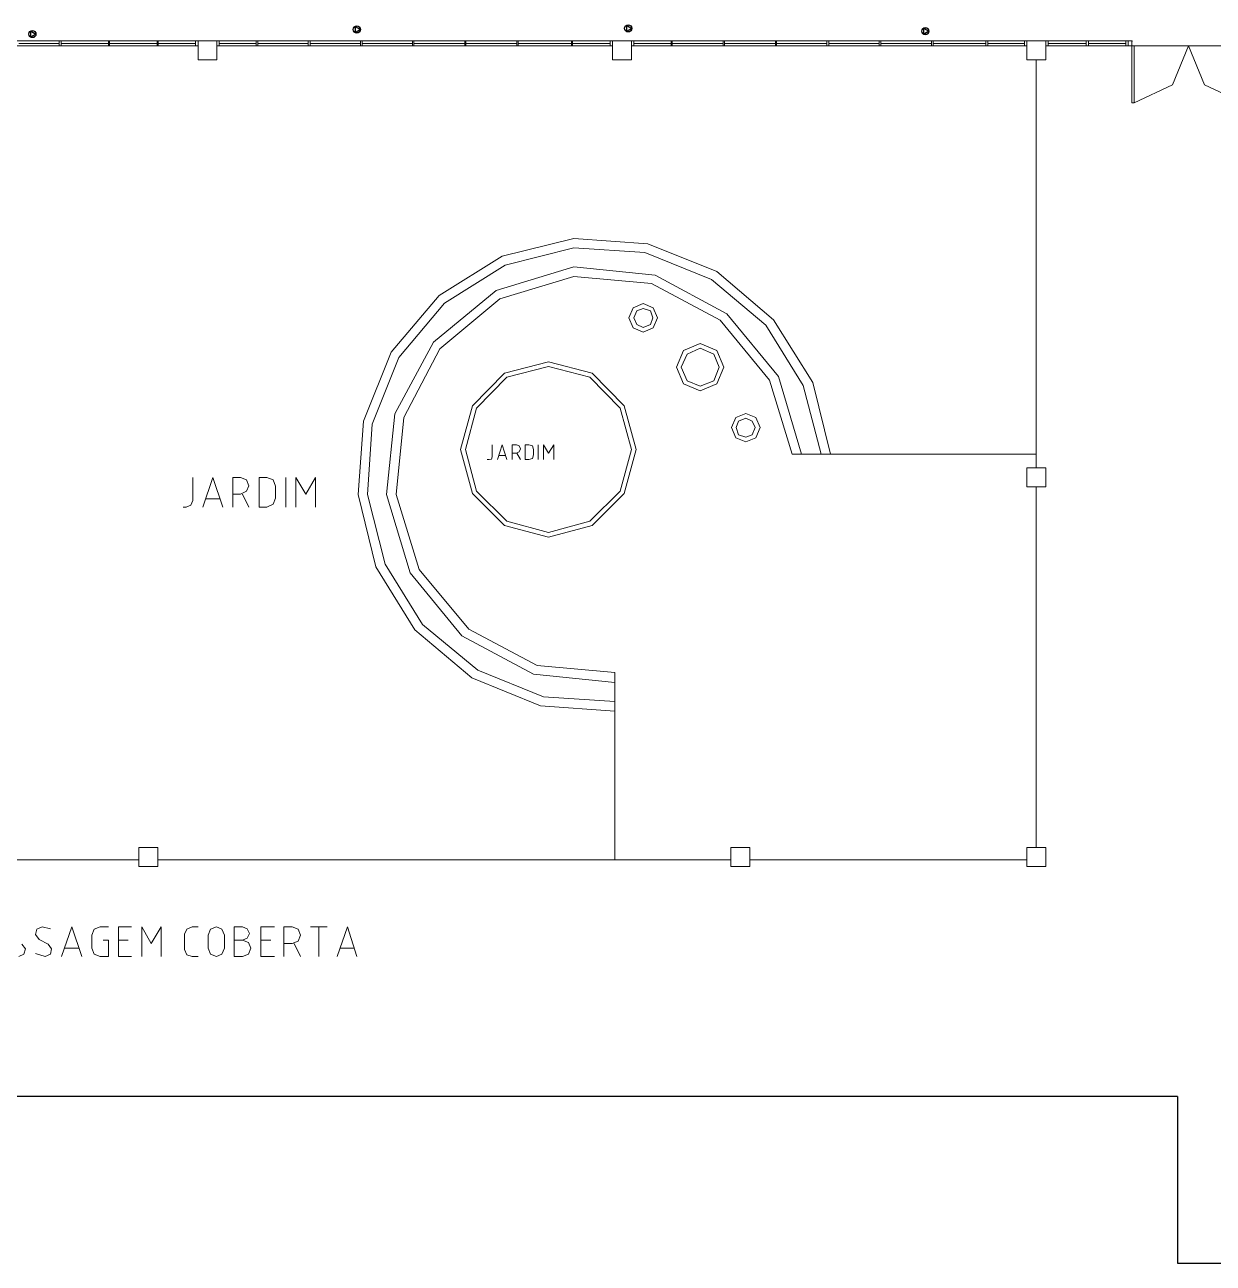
# Model space of a CAD drawing. Header units: millimetres. Extents: x 379 to 563, y 812 to 870.
# Drawn here: x 427.4 to 452.51, y 811.98 to 838.14 of the extents above; entities that cross this region are included whole.
import ezdxf

# ---------------------------------------------------------------- set-up
doc = ezdxf.new("R2010")
doc.units = ezdxf.units.MM
doc.layers.add('pontos', color=72, linetype='Continuous')

msp = doc.modelspace()

# ---------------------------------------------------------------- linework, layer by layer
for p, q in [((451.749, 815.5), (378.704, 815.5)), ((451.749, 815.5), (451.749, 811.979)), ((451.749, 811.979), (468.86, 811.979))]:
    msp.add_line(p, q)
at = {"color": 7, "lineweight": 0}
for points in [[(448.968, 837.794), (427.225, 837.794)], [(431.058, 837.694), (427.225, 837.694)], [(428.127, 837.744), (427.275, 837.744)], [(428.127, 837.694), (428.127, 837.794)], [(428.164, 837.794), (428.164, 837.694)], [(429.166, 837.744), (428.164, 837.744)], [(429.166, 837.694), (429.166, 837.794)], [(429.191, 837.794), (429.191, 837.694)], [(430.193, 837.744), (429.191, 837.744)], [(430.193, 837.694), (430.193, 837.794)], [(430.218, 837.794), (430.218, 837.694)], [(431.007, 837.744), (430.218, 837.744)], [(431.007, 837.694), (431.007, 837.794)], [(431.058, 837.393), (431.458, 837.393), (431.458, 837.794), (431.058, 837.794), (431.058, 837.393), (431.058, 837.393)], [(439.812, 837.694), (431.458, 837.694)], [(431.508, 837.694), (431.508, 837.794)], [(432.285, 837.744), (431.508, 837.744)], [(432.285, 837.694), (432.285, 837.794)], [(432.323, 837.794), (432.323, 837.694)], [(433.387, 837.744), (432.323, 837.744)], [(433.387, 837.694), (433.387, 837.794)], [(433.425, 837.794), (433.425, 837.694)], [(434.489, 837.744), (433.425, 837.744)], [(434.489, 837.694), (434.489, 837.794)], [(434.527, 837.794), (434.527, 837.694)], [(435.592, 837.744), (434.527, 837.744)], [(435.592, 837.694), (435.592, 837.794)], [(435.617, 837.794), (435.617, 837.694)], [(436.694, 837.744), (435.617, 837.744)], [(436.694, 837.694), (436.694, 837.794)], [(436.719, 837.794), (436.719, 837.694)], [(437.796, 837.744), (436.719, 837.744)], [(437.796, 837.694), (437.796, 837.794)], [(437.821, 837.794), (437.821, 837.694)], [(438.948, 837.744), (437.821, 837.744)], [(438.948, 837.694), (438.948, 837.794)], [(438.973, 837.794), (438.973, 837.694)], [(439.762, 837.744), (438.973, 837.744)], [(439.762, 837.794), (439.762, 837.694)], [(439.812, 837.393), (440.213, 837.393), (440.213, 837.794), (439.812, 837.794), (439.812, 837.393), (439.812, 837.393)], [(448.567, 837.694), (440.213, 837.694)], [(440.263, 837.694), (440.263, 837.794)], [(441.052, 837.744), (440.263, 837.744)], [(441.052, 837.694), (441.052, 837.794)], [(441.077, 837.794), (441.077, 837.694)], [(442.155, 837.744), (441.077, 837.744)], [(442.155, 837.694), (442.155, 837.794)], [(442.18, 837.794), (442.18, 837.694)], [(443.257, 837.744), (442.18, 837.744)], [(443.257, 837.694), (443.257, 837.794)], [(443.282, 837.794), (443.282, 837.694)], [(444.346, 837.744), (443.282, 837.744)], [(444.346, 837.694), (444.346, 837.794)], [(444.384, 837.794), (444.384, 837.694)], [(445.449, 837.744), (444.384, 837.744)], [(445.449, 837.694), (445.449, 837.794)], [(445.486, 837.794), (445.486, 837.694)], [(446.551, 837.744), (445.486, 837.744)], [(446.551, 837.694), (446.551, 837.794)], [(446.588, 837.794), (446.588, 837.694)], [(447.703, 837.744), (446.588, 837.744)], [(447.703, 837.694), (447.703, 837.794)], [(447.741, 837.794), (447.741, 837.694)], [(448.517, 837.744), (447.741, 837.744)], [(448.517, 837.794), (448.517, 837.694)], [(448.567, 837.393), (448.968, 837.393), (448.968, 837.794), (448.567, 837.794), (448.567, 837.393), (448.567, 837.393)], [(450.709, 837.794), (448.968, 837.794)], [(450.709, 837.694), (448.968, 837.694)], [(449.018, 837.794), (449.018, 837.694)], [(449.82, 837.744), (449.018, 837.744)], [(449.82, 837.794), (449.82, 837.694)], [(449.87, 837.794), (449.87, 837.694)], [(450.659, 837.744), (449.87, 837.744)], [(450.659, 837.794), (450.659, 837.694)], [(450.797, 837.794), (450.709, 837.794)], [(450.709, 837.794), (450.709, 837.694)], [(450.709, 837.694), (450.784, 837.694)], [(450.784, 837.694), (450.784, 837.782)], [(450.784, 837.782), (450.797, 837.782)], [(450.784, 837.694), (450.834, 837.694), (450.834, 836.491), (450.784, 836.491), (450.784, 837.694), (450.784, 837.694)], [(450.797, 837.782), (450.797, 837.794)], [(450.834, 837.694), (453.139, 837.694)], [(450.834, 836.491), (451.648, 836.867), (451.987, 837.694)], [(451.987, 837.694), (452.325, 836.867), (453.139, 836.491)], [(448.768, 837.393), (448.768, 828.776)], [(444.422, 829.064), (444.046, 830.58), (443.219, 831.907), (442.017, 832.922), (440.564, 833.511), (438.998, 833.623), (437.483, 833.248), (436.155, 832.421), (435.141, 831.219), (434.552, 829.766), (434.439, 828.213), (434.815, 826.685), (435.642, 825.357), (436.844, 824.342), (438.297, 823.754), (439.862, 823.641)], [(444.221, 829.064), (443.845, 830.517), (443.056, 831.795), (441.904, 832.759), (440.501, 833.323), (438.998, 833.423), (437.545, 833.06), (436.268, 832.258), (435.303, 831.106), (434.74, 829.703), (434.64, 828.213), (435.015, 826.747), (435.804, 825.47), (436.969, 824.505), (438.36, 823.942), (439.862, 823.841)], [(443.808, 829.064), (443.319, 830.705), (442.23, 832.033), (440.714, 832.847), (438.998, 833.022), (437.358, 832.521), (436.03, 831.431), (435.216, 829.916), (435.04, 828.213), (435.541, 826.559), (436.631, 825.232), (438.147, 824.418), (439.862, 824.242)], [(443.607, 829.064), (443.131, 830.63), (442.092, 831.895), (440.639, 832.671), (438.998, 832.822), (437.433, 832.346), (436.168, 831.294), (435.404, 829.841), (435.241, 828.213), (435.729, 826.634), (436.781, 825.369), (438.222, 824.605), (439.862, 824.455)], [(440.764, 831.945), (440.677, 832.158), (440.464, 832.246), (440.251, 832.158), (440.163, 831.945), (440.251, 831.732), (440.464, 831.644), (440.677, 831.732), (440.764, 831.945), (440.764, 831.945)], [(440.664, 831.945), (440.614, 832.095), (440.464, 832.145), (440.326, 832.095), (440.263, 831.945), (440.326, 831.807), (440.464, 831.745), (440.614, 831.807), (440.664, 831.945), (440.664, 831.945)], [(442.167, 830.905), (442.017, 831.256), (441.666, 831.406), (441.315, 831.256), (441.165, 830.905), (441.315, 830.555), (441.666, 830.404), (442.017, 830.555), (442.167, 830.905), (442.167, 830.905)], [(442.067, 830.905), (441.954, 831.181), (441.666, 831.306), (441.391, 831.181), (441.265, 830.905), (441.391, 830.617), (441.666, 830.505), (441.954, 830.617), (442.067, 830.905), (442.067, 830.905)], [(440.313, 829.164), (440.063, 830.091), (439.387, 830.78), (438.46, 831.018), (437.533, 830.78), (436.857, 830.091), (436.606, 829.164), (436.857, 828.238), (437.533, 827.561), (438.46, 827.311), (439.387, 827.561), (440.063, 828.238), (440.313, 829.164), (440.313, 829.164)], [(440.213, 829.164), (439.975, 830.041), (439.336, 830.692), (438.46, 830.918), (437.583, 830.692), (436.944, 830.041), (436.706, 829.164), (436.944, 828.288), (437.583, 827.649), (438.46, 827.411), (439.336, 827.649), (439.975, 828.288), (440.213, 829.164), (440.213, 829.164)], [(442.931, 829.628), (442.843, 829.841), (442.63, 829.928), (442.418, 829.841), (442.33, 829.628), (442.418, 829.415), (442.63, 829.327), (442.843, 829.415), (442.931, 829.628), (442.931, 829.628)], [(442.831, 829.628), (442.768, 829.766), (442.63, 829.828), (442.48, 829.766), (442.43, 829.628), (442.48, 829.478), (442.63, 829.427), (442.768, 829.478), (442.831, 829.628), (442.831, 829.628)], [(437.17, 828.952), (437.207, 828.952), (437.257, 828.964), (437.27, 829.014), (437.27, 829.265)], [(437.383, 828.952), (437.483, 829.265), (437.583, 828.952)], [(437.696, 828.952), (437.696, 829.265), (437.783, 829.265)], [(437.783, 829.089), (437.846, 829.114), (437.871, 829.177), (437.846, 829.24), (437.783, 829.265)], [(437.971, 828.952), (438.046, 828.952), (438.122, 828.977), (438.147, 829.052), (438.147, 829.164), (438.122, 829.24), (438.046, 829.265), (437.971, 829.265), (437.971, 828.952), (437.971, 828.952)], [(438.247, 828.952), (438.247, 829.265)], [(438.36, 828.952), (438.36, 829.265), (438.46, 829.089), (438.572, 829.265), (438.572, 828.952)], [(437.558, 829.039), (437.408, 829.039)], [(437.783, 829.089), (437.696, 829.089)], [(437.796, 829.089), (437.871, 828.952)], [(443.607, 829.064), (444.422, 829.064)], [(444.422, 829.064), (448.768, 829.064)], [(448.567, 828.375), (448.968, 828.375), (448.968, 828.776), (448.567, 828.776), (448.567, 828.375), (448.567, 828.375)], [(430.744, 827.95), (430.807, 827.95), (430.907, 827.987), (430.945, 828.087), (430.945, 828.576)], [(431.158, 827.95), (431.371, 828.576), (431.584, 827.95)], [(431.796, 827.95), (431.796, 828.576), (431.959, 828.576)], [(431.959, 828.225), (432.085, 828.288), (432.135, 828.4), (432.085, 828.526), (431.959, 828.576)], [(432.348, 827.95), (432.51, 827.95), (432.648, 828.012), (432.698, 828.137), (432.698, 828.388), (432.648, 828.526), (432.51, 828.576), (432.348, 828.576), (432.348, 827.95), (432.348, 827.95)], [(432.911, 827.95), (432.911, 828.576)], [(433.124, 827.95), (433.124, 828.576), (433.337, 828.225), (433.537, 828.576), (433.537, 827.95)], [(431.959, 828.225), (431.796, 828.225)], [(431.997, 828.225), (432.135, 827.95)], [(448.768, 828.375), (448.768, 820.76)], [(431.521, 828.125), (431.22, 828.125)], [(439.862, 824.455), (439.862, 823.641)], [(439.862, 823.641), (439.862, 820.497)], [(429.805, 820.359), (430.206, 820.359), (430.206, 820.76), (429.805, 820.76), (429.805, 820.359), (429.805, 820.359)], [(442.317, 820.359), (442.718, 820.359), (442.718, 820.76), (442.317, 820.76), (442.317, 820.359), (442.317, 820.359)], [(448.567, 820.359), (448.968, 820.359), (448.968, 820.76), (448.567, 820.76), (448.567, 820.359), (448.567, 820.359)], [(429.805, 820.497), (417.693, 820.497)], [(442.317, 820.497), (430.206, 820.497)], [(448.567, 820.497), (442.718, 820.497)], [(427.939, 819.044), (427.763, 819.082), (427.651, 819.032), (427.626, 818.919), (427.701, 818.819), (427.889, 818.719)], [(428.177, 818.456), (428.39, 819.082), (428.603, 818.456)], [(428.991, 819.082), (428.866, 819.032), (428.816, 818.907)], [(428.991, 819.082), (429.166, 819.082)], [(429.655, 818.456), (429.379, 818.456), (429.379, 819.082), (429.655, 819.082)], [(429.868, 818.456), (429.868, 819.082), (430.068, 818.731), (430.281, 819.082), (430.281, 818.456)], [(430.932, 819.082), (430.82, 819.032), (430.769, 818.932)], [(430.932, 819.082), (431.058, 819.082)], [(431.621, 818.907), (431.558, 819.032), (431.446, 819.082), (431.321, 819.032), (431.27, 818.907)], [(431.997, 818.806), (432.097, 818.844), (432.147, 818.944), (432.097, 819.044), (431.997, 819.082), (431.822, 819.082), (431.822, 818.456)], [(432.673, 818.456), (432.385, 818.456), (432.385, 819.082), (432.673, 819.082)], [(432.874, 818.456), (432.874, 819.082), (433.049, 819.082)], [(433.049, 818.731), (433.174, 818.781), (433.224, 818.907), (433.174, 819.032), (433.049, 819.082)], [(433.437, 819.082), (433.788, 819.082)], [(433.613, 818.456), (433.613, 819.082)], [(434.001, 818.456), (434.214, 819.082), (434.414, 818.456)], [(427.275, 818.456), (427.375, 818.506), (427.413, 818.618), (427.338, 818.719)], [(427.826, 818.456), (427.939, 818.506), (427.964, 818.618), (427.889, 818.719)], [(428.816, 818.631), (428.816, 818.907)], [(429.054, 818.806), (429.166, 818.806), (429.166, 818.456), (428.991, 818.456)], [(429.58, 818.806), (429.379, 818.806)], [(430.769, 818.606), (430.769, 818.932)], [(431.27, 818.631), (431.27, 818.907)], [(431.621, 818.907), (431.621, 818.631)], [(431.822, 818.456), (431.997, 818.456), (432.122, 818.506), (432.172, 818.631), (432.122, 818.756), (431.997, 818.806), (431.822, 818.806)], [(432.598, 818.806), (432.385, 818.806)], [(433.049, 818.731), (432.874, 818.731)], [(433.087, 818.731), (433.224, 818.456)], [(427.626, 818.518), (427.826, 818.456)], [(428.54, 818.631), (428.239, 818.631)], [(428.816, 818.631), (428.866, 818.506), (428.991, 818.456)], [(430.769, 818.606), (430.82, 818.493), (430.932, 818.456)], [(431.058, 818.456), (430.932, 818.456)], [(431.27, 818.631), (431.321, 818.506), (431.446, 818.456), (431.558, 818.506), (431.621, 818.631)], [(434.352, 818.631), (434.063, 818.631)]]:
    msp.add_lwpolyline(points, dxfattribs=at)
at = {"layer": 'pontos'}
for p, q in [((434.375, 838.103), (434.375, 837.971)), ((434.375, 838.103), (434.488, 838.035)), ((434.375, 838.101), (434.375, 837.969)), ((434.375, 838.101), (434.488, 838.033)), ((440.108, 838.127), (440.108, 837.995)), ((440.108, 838.127), (440.22, 838.059)), ((440.108, 838.125), (440.108, 837.993)), ((440.108, 838.125), (440.22, 838.057)), ((446.385, 838.068), (446.385, 837.936)), ((446.385, 838.068), (446.497, 838)), ((446.385, 838.068), (446.385, 837.936)), ((446.385, 838.068), (446.497, 838)), ((446.385, 838.068), (446.385, 837.936)), ((446.385, 838.068), (446.497, 838)), ((446.385, 838.068), (446.385, 837.936)), ((446.385, 838.068), (446.497, 838)), ((446.385, 838.068), (446.385, 837.936)), ((446.385, 838.068), (446.497, 838)), ((446.385, 838.068), (446.385, 837.936)), ((446.385, 838.068), (446.497, 838)), ((427.521, 838.007), (427.521, 837.875)), ((427.521, 838.007), (427.634, 837.939)), ((427.521, 838.005), (427.521, 837.873)), ((427.521, 838.005), (427.634, 837.937)), ((427.634, 837.939), (427.521, 837.875)), ((427.634, 837.937), (427.521, 837.873)), ((434.488, 838.035), (434.375, 837.971)), ((434.488, 838.033), (434.375, 837.969)), ((440.22, 838.059), (440.108, 837.995)), ((440.22, 838.057), (440.108, 837.993)), ((446.385, 838.066), (446.385, 837.934)), ((446.385, 838.066), (446.497, 837.998)), ((446.385, 838.066), (446.385, 837.934)), ((446.385, 838.066), (446.497, 837.998)), ((446.385, 838.066), (446.385, 837.934)), ((446.385, 838.066), (446.497, 837.998)), ((446.385, 838.066), (446.385, 837.934)), ((446.385, 838.066), (446.497, 837.998)), ((446.385, 838.066), (446.385, 837.934)), ((446.385, 838.066), (446.497, 837.998)), ((446.385, 838.066), (446.385, 837.934)), ((446.385, 838.066), (446.497, 837.998)), ((446.497, 838), (446.385, 837.936)), ((446.497, 838), (446.385, 837.936)), ((446.497, 838), (446.385, 837.936)), ((446.497, 838), (446.385, 837.936)), ((446.497, 838), (446.385, 837.936)), ((446.497, 838), (446.385, 837.936)), ((446.497, 837.998), (446.385, 837.934)), ((446.497, 837.998), (446.385, 837.934)), ((446.497, 837.998), (446.385, 837.934)), ((446.497, 837.998), (446.385, 837.934)), ((446.497, 837.998), (446.385, 837.934)), ((446.497, 837.998), (446.385, 837.934))]:
    msp.add_line(p, q, dxfattribs=at)
for centre in [(434.413, 838.038), (434.413, 838.036), (440.146, 838.062), (440.146, 838.059), (446.423, 838.002), (446.423, 838.002), (446.423, 838.002), (446.423, 838.002), (446.423, 838.002), (446.423, 838.002), (446.423, 838), (446.423, 838), (446.423, 838), (446.423, 838), (446.423, 838), (446.423, 838), (427.56, 837.941), (427.56, 837.939)]:
    msp.add_circle(centre, 0.0747, dxfattribs=at)

doc.saveas('drawing.dxf')
